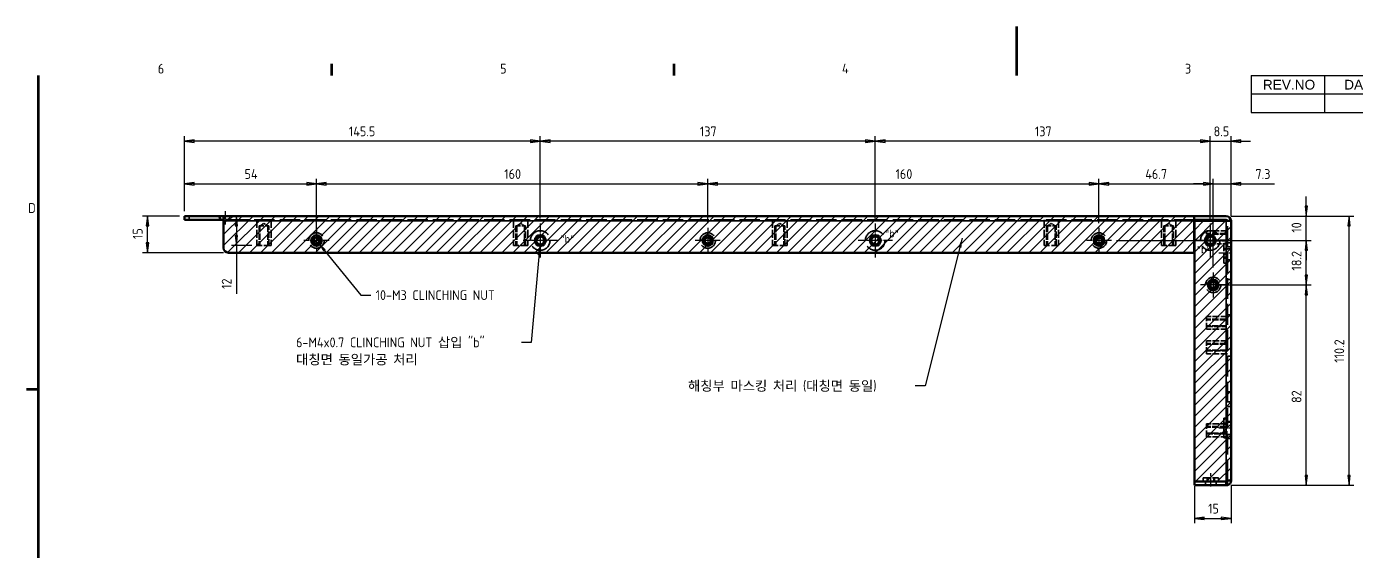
# Model space of a CAD drawing. Header units: millimetres. Extents: x 0 to 840, y 0 to 594.
# Drawn here: x 15 to 559, y 379 to 594 of the extents above; entities that cross this region are included whole.
import ezdxf

# ---------------------------------------------------------------- set-up
doc = ezdxf.new("R2010")
doc.units = ezdxf.units.MM
doc.header["$LTSCALE"] = 2
doc.linetypes.add('CHAIN', pattern=[0.3543, 0.2362, -0.0295, 0.0591, -0.0295])
doc.linetypes.add('DASHED', pattern=[0.2067, 0.1654, -0.0413])
doc.layers.get('0').update_dxf_attribs({"lineweight": 25})
for name, color, linetype, lineweight in [('가려진 것(ISO)', 5, 'DASHED', 35), ('가려진 좁은 것(ISO)', 5, 'DASHED', 25), ('가시적인 것(ISO)', 7, 'Continuous', 50), ('가시적인 좁은 것(ISO)', 1, 'Continuous', 35), ('경계(ISO)', 7, 'Continuous', 70), ('기호(ISO)', 7, 'Continuous', 25), ('스케치 형상(ISO)', 7, 'Continuous', 25), ('중심 표식(ISO)', 1, 'Continuous', 25), ('중심선(ISO)', 1, 'Continuous', 25), ('치수(ISO)', 7, 'Continuous', 25), ('해치(ISO)', 1, 'Continuous', 18)]:
    doc.layers.add(name, color=color, linetype=linetype, lineweight=lineweight)
doc.styles.add('ISO Proportional', font='arial.ttf')
doc.styles.add('ISO ProportionalPSTEK', font='isocp.shx')
doc.styles.add('주 문자 (JIS)', font='arial.ttf')
doc.dimstyles.new('PSTEK', dxfattribs={"dimscale": 2, "dimtxt": 2, "dimasz": 2, "dimexe": 1, "dimexo": 1, "dimgap": 1, "dimtad": 1, "dimrnd": 1e-08, "dimdsep": 46, "dimtxsty": 'ISO ProportionalPSTEK', "dimblk": 'Filled-1', "dimcen": 0.09, "dimdle": 10, "dimclrd": 3, "dimclre": 3, "dimclrt": 1, "dimadec": 1, "dimazin": 2, "dimtfac": 1, "dimtmove": 0, "dimatfit": 3, "dimfxl": 0, "dimtolj": 1, "dimlwd": -1, "dimlwe": -1, "dimarcsym": 0})
doc.dimstyles.new('PSTEK$7', dxfattribs={"dimscale": 2, "dimtxt": 2, "dimasz": 2, "dimexe": 1, "dimexo": 1, "dimgap": 1, "dimtad": 1, "dimrnd": 1e-08, "dimdsep": 46, "dimtxsty": 'ISO ProportionalPSTEK', "dimblk": 'Filled-1', "dimcen": 0.09, "dimdle": 10, "dimclrd": 3, "dimclre": 3, "dimclrt": 1, "dimadec": 1, "dimazin": 2, "dimtfac": 1, "dimtmove": 0, "dimatfit": 3, "dimfxl": 0, "dimtolj": 1, "dimlwd": -1, "dimlwe": -1, "dimarcsym": 0})
pattern_1 = [(45, (0, 0), (-2.245064, 2.245064), [])]

# ---------------------------------------------------------------- blocks, each defined once
blk = doc.blocks.new('경계 Default Border')
at = {"layer": '경계(ISO)'}
for p, q in [((70, 287), (70, 289.4)), ((140, 287), (140, 289.4)), ((10, 222.75), (7.6, 222.75))]:
    blk.add_line(p, q, dxfattribs=at)
at = {"layer": '경계(ISO)', "flags": 128}
for points in [[(210, 297), (210, 287)], [(10, 10), (10, 287)]]:
    blk.add_lwpolyline(points, dxfattribs=at)
at = {"layer": '경계(ISO)', "color": 1, "char_height": 2, "attachment_point": 7, "style": 'ISO ProportionalPSTEK'}
for s, insert in [('6', (34.43, 287.38)), ('5', (104.43, 287.38)), ('4', (174.32, 287.4)), ('3', (244.45, 287.38)), ('D', (7.92, 258.86))]:
    blk.add_mtext(s, dxfattribs=dict(at, insert=insert))
blk = doc.blocks.new('리비전 내역')
at = {"layer": '기호(ISO)'}
for p, q in [((258, 287), (410, 287)), ((258, 287), (258, 283.22)), ((273, 287), (273, 283.22)), ((288, 287), (288, 283.22)), ((365, 287), (365, 283.22)), ((380, 287), (380, 283.22)), ((395, 287), (395, 283.22)), ((410, 287), (410, 283.22)), ((258, 283.22), (410, 283.22)), ((258, 283.22), (258, 279.44)), ((273, 283.22), (273, 279.44)), ((288, 283.22), (288, 279.44)), ((365, 283.22), (365, 279.44)), ((380, 283.22), (380, 279.44)), ((395, 283.22), (395, 279.44)), ((410, 283.22), (410, 279.44)), ((258, 279.44), (410, 279.44))]:
    blk.add_line(p, q, dxfattribs=at)
at = {"layer": '기호(ISO)', "color": 7, "char_height": 2, "attachment_point": 7, "style": '주 문자 (JIS)'}
for s, insert in [('REV.NO', (260.37, 284.08)), ('DATE', (277, 284.11)), ('DESCRIPTION OF REVISION', (307.78, 284.08)), ('DRA.BY', (367.52, 284.11)), ('CH.BY', (383.38, 284.08)), ('APP.BY', (397.45, 284.11))]:
    blk.add_mtext(s, dxfattribs=dict(at, insert=insert))
blk = doc.blocks.new('Filled-1')
at = {"color": 0}
for p, q in [((0, 0), (-1, 0.125)), ((-1, 0.125), (-1, -0.125)), ((-1, 0), (0, 0)), ((-1, -0.125), (0, 0))]:
    blk.add_line(p, q, dxfattribs=at)
at = {"color": 0, "flags": 128}
blk.add_lwpolyline([(-1, -0.125), (0, 0)], dxfattribs=at)
at = {"color": 0}
blk.add_solid([(-1, -0.125), (0, 0), (-1, 0.125), (-1, -0.125)], dxfattribs=at)
blk = doc.blocks.new('*D26')
at = {"layer": 'Defpoints', "color": 0}
for p in [(133.74, 529.64), (79.74, 516.43), (133.74, 506.43)]:
    blk.add_point(p, dxfattribs=at)
at = {"layer": '치수(ISO)', "color": 3}
for p, q in [((79.74, 518.43), (79.74, 531.64)), ((83.74, 529.64), (129.74, 529.64)), ((133.74, 508.43), (133.74, 531.64))]:
    blk.add_line(p, q, dxfattribs=at)
at = {"layer": '치수(ISO)', "color": 3, "xscale": 4, "yscale": 4, "zscale": 4, "rotation": 180}
blk.add_blockref('Filled-1', (79.74, 529.64), dxfattribs=at)
at = {"layer": '치수(ISO)', "color": 3, "xscale": 4, "yscale": 4, "zscale": 4}
blk.add_blockref('Filled-1', (133.74, 529.64), dxfattribs=at)
at = {"layer": '치수(ISO)', "color": 1, "insert": (104.34, 535.64), "char_height": 4, "attachment_point": 1, "style": 'ISO ProportionalPSTEK'}
blk.add_mtext('\\A1;54', dxfattribs=at)
blk = doc.blocks.new('*D27')
at = {"layer": 'Defpoints', "color": 0}
for p in [(293.74, 529.64), (293.74, 511.58), (133.74, 506.43)]:
    blk.add_point(p, dxfattribs=at)
at = {"layer": '치수(ISO)', "color": 3}
for p, q in [((133.74, 508.43), (133.74, 531.64)), ((137.74, 529.64), (289.74, 529.64)), ((293.74, 513.58), (293.74, 531.64))]:
    blk.add_line(p, q, dxfattribs=at)
at = {"layer": '치수(ISO)', "color": 3, "xscale": 4, "yscale": 4, "zscale": 4, "rotation": 180}
blk.add_blockref('Filled-1', (133.74, 529.64), dxfattribs=at)
at = {"layer": '치수(ISO)', "color": 3, "xscale": 4, "yscale": 4, "zscale": 4}
blk.add_blockref('Filled-1', (293.74, 529.64), dxfattribs=at)
at = {"layer": '치수(ISO)', "color": 1, "insert": (210.54, 535.64), "char_height": 4, "attachment_point": 1, "style": 'ISO ProportionalPSTEK'}
blk.add_mtext('\\A1;160', dxfattribs=at)
blk = doc.blocks.new('*D28')
at = {"layer": 'Defpoints', "color": 0}
for p in [(453.74, 529.64), (293.74, 511.58), (453.74, 511.58)]:
    blk.add_point(p, dxfattribs=at)
at = {"layer": '치수(ISO)', "color": 3}
for p, q in [((293.74, 513.58), (293.74, 531.64)), ((297.74, 529.64), (449.74, 529.64)), ((453.74, 513.58), (453.74, 531.64))]:
    blk.add_line(p, q, dxfattribs=at)
at = {"layer": '치수(ISO)', "color": 3, "xscale": 4, "yscale": 4, "zscale": 4, "rotation": 180}
blk.add_blockref('Filled-1', (293.74, 529.64), dxfattribs=at)
at = {"layer": '치수(ISO)', "color": 3, "xscale": 4, "yscale": 4, "zscale": 4}
blk.add_blockref('Filled-1', (453.74, 529.64), dxfattribs=at)
at = {"layer": '치수(ISO)', "color": 1, "insert": (370.54, 535.64), "char_height": 4, "attachment_point": 1, "style": 'ISO ProportionalPSTEK'}
blk.add_mtext('\\A1;160', dxfattribs=at)
blk = doc.blocks.new('*D29')
at = {"layer": 'Defpoints', "color": 0}
for p in [(500.44, 529.64), (453.74, 511.58), (500.44, 493.38)]:
    blk.add_point(p, dxfattribs=at)
at = {"layer": '치수(ISO)', "color": 3}
for p, q in [((453.74, 513.58), (453.74, 531.64)), ((457.74, 529.64), (496.44, 529.64)), ((500.44, 495.38), (500.44, 531.64))]:
    blk.add_line(p, q, dxfattribs=at)
at = {"layer": '치수(ISO)', "color": 3, "xscale": 4, "yscale": 4, "zscale": 4, "rotation": 180}
blk.add_blockref('Filled-1', (453.74, 529.64), dxfattribs=at)
at = {"layer": '치수(ISO)', "color": 3, "xscale": 4, "yscale": 4, "zscale": 4}
blk.add_blockref('Filled-1', (500.44, 529.64), dxfattribs=at)
at = {"layer": '치수(ISO)', "color": 1, "insert": (472.69, 535.64), "char_height": 4, "attachment_point": 1, "style": 'ISO ProportionalPSTEK'}
blk.add_mtext('\\A1;46.7', dxfattribs=at)
blk = doc.blocks.new('*D30')
at = {"layer": 'Defpoints', "color": 0}
for p in [(507.74, 529.64), (507.74, 514.43), (500.44, 493.38)]:
    blk.add_point(p, dxfattribs=at)
at = {"layer": '치수(ISO)', "color": 3}
for p, q in [((496.44, 529.64), (492.44, 529.64)), ((500.44, 495.38), (500.44, 531.64)), ((500.44, 529.64), (507.74, 529.64)), ((507.74, 516.43), (507.74, 531.64)), ((511.74, 529.64), (525.51, 529.64))]:
    blk.add_line(p, q, dxfattribs=at)
at = {"layer": '치수(ISO)', "color": 3, "xscale": 4, "yscale": 4, "zscale": 4}
blk.add_blockref('Filled-1', (500.44, 529.64), dxfattribs=at)
at = {"layer": '치수(ISO)', "color": 3, "xscale": 4, "yscale": 4, "zscale": 4, "rotation": 180}
blk.add_blockref('Filled-1', (507.74, 529.64), dxfattribs=at)
at = {"layer": '치수(ISO)', "color": 1, "insert": (517.74, 535.64), "char_height": 4, "attachment_point": 1, "style": 'ISO ProportionalPSTEK'}
blk.add_mtext('\\A1;7.3', dxfattribs=at)
blk = doc.blocks.new('*D31')
at = {"layer": 'Defpoints', "color": 0}
for p in [(505.74, 516.43), (538.52, 516.43), (458.89, 506.43)]:
    blk.add_point(p, dxfattribs=at)
at = {"layer": '치수(ISO)', "color": 3}
for p, q in [((538.52, 520.43), (538.52, 524.43)), ((507.74, 516.43), (540.52, 516.43)), ((538.52, 506.43), (538.52, 516.43)), ((460.89, 506.43), (540.52, 506.43)), ((538.52, 502.43), (538.52, 498.43))]:
    blk.add_line(p, q, dxfattribs=at)
at = {"layer": '치수(ISO)', "color": 3, "xscale": 4, "yscale": 4, "zscale": 4}
for p, rotation in [((538.52, 516.43), 270), ((538.52, 506.43), 90)]:
    blk.add_blockref('Filled-1', p, dxfattribs=dict(at, rotation=rotation))
at = {"layer": '치수(ISO)', "color": 1, "insert": (532.52, 509.63), "char_height": 4, "attachment_point": 1, "rotation": 90, "style": 'ISO ProportionalPSTEK'}
blk.add_mtext('\\A1;10', dxfattribs=at)
blk = doc.blocks.new('*D32')
at = {"layer": 'Defpoints', "color": 0}
for p in [(458.89, 506.43), (538.52, 506.43), (500.44, 488.23)]:
    blk.add_point(p, dxfattribs=at)
at = {"layer": '치수(ISO)', "color": 3}
for p, q in [((460.89, 506.43), (540.52, 506.43)), ((538.52, 492.23), (538.52, 502.43)), ((502.44, 488.23), (540.52, 488.23))]:
    blk.add_line(p, q, dxfattribs=at)
at = {"layer": '치수(ISO)', "color": 3, "xscale": 4, "yscale": 4, "zscale": 4}
for p, rotation in [((538.52, 506.43), 90), ((538.52, 488.23), 270)]:
    blk.add_blockref('Filled-1', p, dxfattribs=dict(at, rotation=rotation))
at = {"layer": '치수(ISO)', "color": 1, "insert": (532.52, 494.13), "char_height": 4, "attachment_point": 1, "rotation": 90, "style": 'ISO ProportionalPSTEK'}
blk.add_mtext('\\A1;18.2', dxfattribs=at)
blk = doc.blocks.new('*D33')
at = {"layer": 'Defpoints', "color": 0}
for p in [(500.44, 488.23), (538.52, 488.23), (505.74, 406.23)]:
    blk.add_point(p, dxfattribs=at)
at = {"layer": '치수(ISO)', "color": 3}
for p, q in [((502.44, 488.23), (540.52, 488.23)), ((538.52, 410.23), (538.52, 484.23)), ((507.74, 406.23), (540.52, 406.23))]:
    blk.add_line(p, q, dxfattribs=at)
at = {"layer": '치수(ISO)', "color": 3, "xscale": 4, "yscale": 4, "zscale": 4}
for p, rotation in [((538.52, 488.23), 90), ((538.52, 406.23), 270)]:
    blk.add_blockref('Filled-1', p, dxfattribs=dict(at, rotation=rotation))
at = {"layer": '치수(ISO)', "color": 1, "insert": (532.52, 439.94), "char_height": 4, "attachment_point": 1, "rotation": 90, "style": 'ISO ProportionalPSTEK'}
blk.add_mtext('\\A1;82', dxfattribs=at)
blk = doc.blocks.new('*D34')
at = {"layer": 'Defpoints', "color": 0}
for p in [(507.74, 408.23), (492.74, 407.83), (507.74, 392.68)]:
    blk.add_point(p, dxfattribs=at)
at = {"layer": '치수(ISO)', "color": 3}
for p, q in [((492.74, 405.83), (492.74, 390.68)), ((507.74, 406.23), (507.74, 390.68)), ((496.74, 392.68), (503.74, 392.68))]:
    blk.add_line(p, q, dxfattribs=at)
at = {"layer": '치수(ISO)', "color": 3, "xscale": 4, "yscale": 4, "zscale": 4, "rotation": 180}
blk.add_blockref('Filled-1', (492.74, 392.68), dxfattribs=at)
at = {"layer": '치수(ISO)', "color": 3, "xscale": 4, "yscale": 4, "zscale": 4}
blk.add_blockref('Filled-1', (507.74, 392.68), dxfattribs=at)
at = {"layer": '치수(ISO)', "color": 1, "insert": (498.36, 398.68), "char_height": 4, "attachment_point": 1, "style": 'ISO ProportionalPSTEK'}
blk.add_mtext('\\A1;15', dxfattribs=at)
blk = doc.blocks.new('*D35')
at = {"layer": 'Defpoints', "color": 0}
for p in [(64.64, 516.43), (79.74, 516.43), (97.74, 501.43)]:
    blk.add_point(p, dxfattribs=at)
at = {"layer": '치수(ISO)', "color": 3}
for p, q in [((77.74, 516.43), (62.64, 516.43)), ((64.64, 505.43), (64.64, 512.43)), ((95.74, 501.43), (62.64, 501.43))]:
    blk.add_line(p, q, dxfattribs=at)
at = {"layer": '치수(ISO)', "color": 3, "xscale": 4, "yscale": 4, "zscale": 4}
for p, rotation in [((64.64, 516.43), 90), ((64.64, 501.43), 270)]:
    blk.add_blockref('Filled-1', p, dxfattribs=dict(at, rotation=rotation))
at = {"layer": '치수(ISO)', "color": 1, "insert": (58.64, 507.05), "char_height": 4, "attachment_point": 1, "rotation": 90, "style": 'ISO ProportionalPSTEK'}
blk.add_mtext('\\A1;15', dxfattribs=at)
blk = doc.blocks.new('*D54')
at = {"layer": 'Defpoints', "color": 0}
for p in [(95.74, 516.43), (101.01, 516.43), (109.29, 504.43)]:
    blk.add_point(p, dxfattribs=at)
at = {"layer": '치수(ISO)', "color": 3}
for p, q in [((101.01, 512.43), (101.01, 508.43)), ((107.29, 504.43), (99.01, 504.43)), ((101.01, 504.43), (101.01, 484.62))]:
    blk.add_line(p, q, dxfattribs=at)
at = {"layer": '치수(ISO)', "color": 3, "xscale": 4, "yscale": 4, "zscale": 4}
for p, rotation in [((101.01, 516.43), 90), ((101.01, 504.43), 270)]:
    blk.add_blockref('Filled-1', p, dxfattribs=dict(at, rotation=rotation))
at = {"layer": '치수(ISO)', "color": 1, "insert": (95.01, 486.62), "char_height": 4, "attachment_point": 1, "rotation": 90, "style": 'ISO ProportionalPSTEK'}
blk.add_mtext('\\A1;12', dxfattribs=at)
blk = doc.blocks.new('*D56')
at = {"layer": 'Defpoints', "color": 0}
for p in [(505.74, 516.43), (556.01, 516.43), (505.74, 406.23)]:
    blk.add_point(p, dxfattribs=at)
at = {"layer": '치수(ISO)', "color": 3}
for p, q in [((507.74, 516.43), (558.01, 516.43)), ((556.01, 410.23), (556.01, 512.43)), ((507.74, 406.23), (558.01, 406.23))]:
    blk.add_line(p, q, dxfattribs=at)
at = {"layer": '치수(ISO)', "color": 3, "xscale": 4, "yscale": 4, "zscale": 4}
for p, rotation in [((556.01, 516.43), 90), ((556.01, 406.23), 270)]:
    blk.add_blockref('Filled-1', p, dxfattribs=dict(at, rotation=rotation))
at = {"layer": '치수(ISO)', "color": 1, "insert": (550.01, 456.41), "char_height": 4, "attachment_point": 1, "rotation": 90, "style": 'ISO ProportionalPSTEK'}
blk.add_mtext('\\A1;110.2', dxfattribs=at)
blk = doc.blocks.new('*D57')
at = {"layer": 'Defpoints', "color": 0}
for p in [(507.74, 547.1), (499.24, 513.43), (507.74, 514.43)]:
    blk.add_point(p, dxfattribs=at)
at = {"layer": '치수(ISO)', "color": 3}
for p, q in [((495.24, 547.1), (491.24, 547.1)), ((499.24, 515.43), (499.24, 549.1)), ((499.24, 547.1), (507.74, 547.1)), ((507.74, 516.43), (507.74, 549.1)), ((511.74, 547.1), (515.74, 547.1))]:
    blk.add_line(p, q, dxfattribs=at)
at = {"layer": '치수(ISO)', "color": 3, "xscale": 4, "yscale": 4, "zscale": 4}
blk.add_blockref('Filled-1', (499.24, 547.1), dxfattribs=at)
at = {"layer": '치수(ISO)', "color": 3, "xscale": 4, "yscale": 4, "zscale": 4, "rotation": 180}
blk.add_blockref('Filled-1', (507.74, 547.1), dxfattribs=at)
at = {"layer": '치수(ISO)', "color": 1, "insert": (500.61, 553.1), "char_height": 4, "attachment_point": 1, "style": 'ISO ProportionalPSTEK'}
blk.add_mtext('\\A1;8.5', dxfattribs=at)
blk = doc.blocks.new('*D58')
at = {"layer": 'Defpoints', "color": 0}
for p in [(362.24, 547.1), (362.24, 513.43), (499.24, 513.43)]:
    blk.add_point(p, dxfattribs=at)
at = {"layer": '치수(ISO)', "color": 3}
for p, q in [((362.24, 515.43), (362.24, 549.1)), ((495.24, 547.1), (366.24, 547.1)), ((499.24, 515.43), (499.24, 549.1))]:
    blk.add_line(p, q, dxfattribs=at)
at = {"layer": '치수(ISO)', "color": 3, "xscale": 4, "yscale": 4, "zscale": 4, "rotation": 180}
blk.add_blockref('Filled-1', (362.24, 547.1), dxfattribs=at)
at = {"layer": '치수(ISO)', "color": 3, "xscale": 4, "yscale": 4, "zscale": 4}
blk.add_blockref('Filled-1', (499.24, 547.1), dxfattribs=at)
at = {"layer": '치수(ISO)', "color": 1, "insert": (427.54, 553.1), "char_height": 4, "attachment_point": 1, "style": 'ISO ProportionalPSTEK'}
blk.add_mtext('\\A1;137', dxfattribs=at)
blk = doc.blocks.new('*D59')
at = {"layer": 'Defpoints', "color": 0}
for p in [(225.24, 547.1), (225.24, 513.43), (362.24, 513.43)]:
    blk.add_point(p, dxfattribs=at)
at = {"layer": '치수(ISO)', "color": 3}
for p, q in [((225.24, 515.43), (225.24, 549.1)), ((358.24, 547.1), (229.24, 547.1)), ((362.24, 515.43), (362.24, 549.1))]:
    blk.add_line(p, q, dxfattribs=at)
at = {"layer": '치수(ISO)', "color": 3, "xscale": 4, "yscale": 4, "zscale": 4, "rotation": 180}
blk.add_blockref('Filled-1', (225.24, 547.1), dxfattribs=at)
at = {"layer": '치수(ISO)', "color": 3, "xscale": 4, "yscale": 4, "zscale": 4}
blk.add_blockref('Filled-1', (362.24, 547.1), dxfattribs=at)
at = {"layer": '치수(ISO)', "color": 1, "insert": (290.54, 553.1), "char_height": 4, "attachment_point": 1, "style": 'ISO ProportionalPSTEK'}
blk.add_mtext('\\A1;137', dxfattribs=at)
blk = doc.blocks.new('*D60')
at = {"layer": 'Defpoints', "color": 0}
for p in [(79.74, 547.1), (79.74, 516.43), (225.24, 513.43)]:
    blk.add_point(p, dxfattribs=at)
at = {"layer": '치수(ISO)', "color": 3}
for p, q in [((79.74, 518.43), (79.74, 549.1)), ((221.24, 547.1), (83.74, 547.1)), ((225.24, 515.43), (225.24, 549.1))]:
    blk.add_line(p, q, dxfattribs=at)
at = {"layer": '치수(ISO)', "color": 3, "xscale": 4, "yscale": 4, "zscale": 4, "rotation": 180}
blk.add_blockref('Filled-1', (79.74, 547.1), dxfattribs=at)
at = {"layer": '치수(ISO)', "color": 3, "xscale": 4, "yscale": 4, "zscale": 4}
blk.add_blockref('Filled-1', (225.24, 547.1), dxfattribs=at)
at = {"layer": '치수(ISO)', "color": 1, "insert": (147.01, 553.1), "char_height": 4, "attachment_point": 1, "style": 'ISO ProportionalPSTEK'}
blk.add_mtext('\\A1;145.5', dxfattribs=at)

msp = doc.modelspace()

# ---------------------------------------------------------------- hatches: boundary and pattern name
at = {"layer": '해치(ISO)'}
h = msp.add_hatch(dxfattribs=at)
h.set_pattern_fill('ANSI31', color=1, scale=25.4, style=0)
h.set_pattern_definition(pattern_1)
edge = h.paths.add_edge_path()
edge.add_line((95.742, 516.434), (95.742, 503.434))
edge.add_arc((97.742, 503.434), 2, 180, 270)
edge.add_line((97.742, 501.434), (492.642, 501.434))
edge.add_line((492.642, 501.434), (492.642, 516.434))
edge.add_line((492.642, 516.434), (95.742, 516.434))
h = msp.add_hatch(dxfattribs=at)
h.set_pattern_fill('ANSI31', color=1, scale=25.4, style=0)
h.set_pattern_definition(pattern_1)
h.paths.add_polyline_path([(507.742, 514.434), (492.742, 514.434), (492.742, 407.834), (505.742, 407.834), (505.742, 408.234), (507.742, 408.234)])

# ---------------------------------------------------------------- linework, layer by layer
at = {"layer": '가려진 것(ISO)', "ltscale": 1.952795}
for p, q in [((94.842, 514.984), (93.392, 516.434)), ((98.242, 514.984), (99.692, 516.434))]:
    msp.add_line(p, q, dxfattribs=at)
at = {"layer": '가려진 것(ISO)', "ltscale": 5.086114}
msp.add_line((98.242, 514.984), (94.842, 514.984), dxfattribs=at)
at = {"layer": '가려진 것(ISO)', "ltscale": 0.047517}
for p, q in [((94.842, 514.934), (94.842, 514.984)), ((98.242, 514.934), (98.242, 514.984))]:
    msp.add_line(p, q, dxfattribs=at)
at = {"layer": '가려진 것(ISO)', "ltscale": 25.26545}
msp.add_line((492.642, 514.934), (95.742, 514.934), dxfattribs=at)
at = {"layer": '가려진 것(ISO)', "ltscale": 9.999557}
for p, q in [((109.292, 514.934), (109.292, 504.434)), ((115.192, 514.934), (115.192, 504.434)), ((214.292, 514.934), (214.292, 504.434)), ((220.192, 514.934), (220.192, 504.434)), ((320.292, 514.934), (320.292, 504.434)), ((326.192, 514.934), (326.192, 504.434)), ((431.292, 514.934), (431.292, 504.434)), ((437.192, 514.934), (437.192, 504.434)), ((479.292, 514.934), (479.292, 504.434)), ((485.192, 514.934), (485.192, 504.434))]:
    msp.add_line(p, q, dxfattribs=at)
at = {"layer": '가려진 것(ISO)', "ltscale": 7.618686}
for p, q in [((110.242, 512.434), (110.242, 504.434)), ((110.621, 512.434), (110.621, 504.434)), ((113.863, 512.434), (113.863, 504.434)), ((114.242, 504.434), (114.242, 512.434)), ((215.242, 512.434), (215.242, 504.434)), ((215.621, 512.434), (215.621, 504.434)), ((218.863, 512.434), (218.863, 504.434)), ((219.242, 504.434), (219.242, 512.434)), ((321.242, 512.434), (321.242, 504.434)), ((321.621, 512.434), (321.621, 504.434)), ((324.863, 512.434), (324.863, 504.434)), ((325.242, 504.434), (325.242, 512.434)), ((432.242, 512.434), (432.242, 504.434)), ((432.621, 512.434), (432.621, 504.434)), ((435.863, 512.434), (435.863, 504.434)), ((436.242, 504.434), (436.242, 512.434)), ((480.242, 512.434), (480.242, 504.434)), ((480.621, 512.434), (480.621, 504.434)), ((483.863, 512.434), (483.863, 504.434)), ((484.242, 504.434), (484.242, 512.434)), ((505.742, 509.234), (497.742, 509.234)), ((505.742, 508.964), (497.742, 508.964)), ((505.742, 506.505), (497.742, 506.505)), ((497.742, 506.234), (505.742, 506.234)), ((505.742, 474.234), (497.742, 474.234)), ((505.742, 473.964), (497.742, 473.964)), ((505.742, 471.505), (497.742, 471.505)), ((497.742, 471.234), (505.742, 471.234)), ((505.742, 464.234), (497.742, 464.234)), ((505.742, 463.964), (497.742, 463.964)), ((505.742, 461.505), (497.742, 461.505)), ((497.742, 461.234), (505.742, 461.234)), ((505.742, 430.234), (497.742, 430.234)), ((505.742, 429.964), (497.742, 429.964)), ((505.742, 427.505), (497.742, 427.505)), ((497.742, 427.234), (505.742, 427.234))]:
    msp.add_line(p, q, dxfattribs=at)
at = {"layer": '가려진 것(ISO)', "ltscale": 5.983681}
for p, q in [((110.242, 512.434), (114.242, 512.434)), ((215.242, 512.434), (219.242, 512.434)), ((321.242, 512.434), (325.242, 512.434)), ((432.242, 512.434), (436.242, 512.434)), ((480.242, 512.434), (484.242, 512.434))]:
    msp.add_line(p, q, dxfattribs=at)
at = {"layer": '가려진 것(ISO)', "ltscale": 1.800898}
for p, q in [((112.242, 513.408), (110.621, 512.434)), ((112.242, 513.408), (113.863, 512.434)), ((217.242, 513.408), (215.621, 512.434)), ((217.242, 513.408), (218.863, 512.434)), ((323.242, 513.408), (321.621, 512.434)), ((323.242, 513.408), (324.863, 512.434)), ((434.242, 513.408), (432.621, 512.434)), ((434.242, 513.408), (435.863, 512.434)), ((482.242, 513.408), (480.621, 512.434)), ((482.242, 513.408), (483.863, 512.434))]:
    msp.add_line(p, q, dxfattribs=at)
at = {"layer": '가려진 것(ISO)', "ltscale": 25.689405}
msp.add_line((506.242, 408.234), (506.242, 514.434), dxfattribs=at)
at = {"layer": '가려진 것(ISO)', "ltscale": 4.624474}
msp.add_line((497.742, 507.049), (497.742, 510.384), dxfattribs=at)
at = {"layer": '가려진 것(ISO)', "ltscale": 8.09486}
for p, q in [((506.242, 510.384), (497.742, 510.384)), ((506.242, 475.384), (497.742, 475.384)), ((506.242, 470.084), (497.742, 470.084)), ((506.242, 465.384), (497.742, 465.384)), ((506.242, 460.084), (497.742, 460.084)), ((506.242, 431.384), (497.742, 431.384)), ((506.242, 426.084), (497.742, 426.084))]:
    msp.add_line(p, q, dxfattribs=at)
at = {"layer": '가려진 것(ISO)', "ltscale": 1.92661}
msp.add_line((497.742, 505.084), (497.742, 505.82), dxfattribs=at)
at = {"layer": '가려진 것(ISO)', "ltscale": 8.825976}
for p, q in [((115.192, 504.434), (109.292, 504.434)), ((220.192, 504.434), (214.292, 504.434)), ((326.192, 504.434), (320.292, 504.434)), ((437.192, 504.434), (431.292, 504.434)), ((485.192, 504.434), (479.292, 504.434))]:
    msp.add_line(p, q, dxfattribs=at)
at = {"layer": '가려진 것(ISO)', "ltscale": 0.573884}
msp.add_line((498.345, 505.084), (497.742, 505.084), dxfattribs=at)
at = {"layer": '가려진 것(ISO)', "ltscale": 5.8118}
msp.add_line((506.242, 505.084), (500.139, 505.084), dxfattribs=at)
at = {"layer": '가려진 것(ISO)', "ltscale": 11.967462}
for p, q in [((504.742, 497.184), (504.742, 505.184)), ((504.742, 425.684), (504.742, 433.684))]:
    msp.add_line(p, q, dxfattribs=at)
at = {"layer": '가려진 것(ISO)', "ltscale": 1.428422}
for p, q in [((506.242, 505.184), (504.742, 505.184)), ((506.242, 503.184), (504.742, 503.184)), ((506.242, 502.805), (504.742, 502.805)), ((507.742, 505.434), (506.242, 505.434)), ((506.242, 503.834), (507.742, 503.834)), ((507.742, 503.034), (506.242, 503.034)), ((506.242, 499.563), (504.742, 499.563)), ((504.742, 499.184), (506.242, 499.184)), ((506.242, 497.184), (504.742, 497.184)), ((506.242, 498.534), (507.742, 498.534)), ((507.742, 490.434), (506.242, 490.434)), ((507.742, 476.034), (506.242, 476.034)), ((507.742, 459.034), (506.242, 459.034)), ((506.242, 444.434), (507.742, 444.434)), ((507.742, 440.434), (506.242, 440.434)), ((507.742, 438.434), (506.242, 438.434)), ((506.242, 433.684), (504.742, 433.684)), ((506.242, 431.684), (504.742, 431.684)), ((506.242, 431.305), (504.742, 431.305)), ((506.242, 432.334), (507.742, 432.334)), ((507.742, 432.034), (506.242, 432.034)), ((506.242, 428.063), (504.742, 428.063)), ((504.742, 427.684), (506.242, 427.684)), ((506.242, 425.684), (504.742, 425.684)), ((506.242, 427.034), (507.742, 427.034)), ((507.742, 425.434), (506.242, 425.434)), ((497.942, 409.234), (497.942, 407.734)), ((498.212, 407.734), (498.212, 409.234)), ((500.671, 407.734), (500.671, 409.234)), ((500.942, 407.734), (500.942, 409.234)), ((497.292, 407.734), (497.292, 406.234)), ((501.592, 407.734), (501.592, 406.234))]:
    msp.add_line(p, q, dxfattribs=at)
at = {"layer": '가려진 것(ISO)', "ltscale": 7.92841}
for p, q in [((497.742, 470.084), (497.742, 475.384)), ((497.742, 460.084), (497.742, 465.384)), ((497.742, 426.084), (497.742, 431.384))]:
    msp.add_line(p, q, dxfattribs=at)
at = {"layer": '가려진 것(ISO)', "ltscale": 0.095135}
for p, q in [((507.742, 474.197), (507.842, 474.197)), ((507.742, 473.908), (507.842, 473.908)), ((507.742, 473.511), (507.842, 473.511)), ((507.742, 473.307), (507.842, 473.307)), ((507.742, 473.074), (507.842, 473.074)), ((507.742, 472.87), (507.842, 472.87)), ((507.742, 472.723), (507.842, 472.723)), ((507.742, 472.636), (507.842, 472.636)), ((507.742, 472.56), (507.842, 472.56)), ((507.742, 472.432), (507.842, 472.432)), ((507.742, 472.346), (507.842, 472.346)), ((507.742, 472.074), (507.842, 472.074)), ((507.742, 471.47), (507.842, 471.47)), ((507.742, 471.16), (507.842, 471.16)), ((507.742, 470.872), (507.842, 470.872)), ((507.742, 468.199), (507.842, 468.199)), ((507.742, 468.196), (507.842, 468.196)), ((507.742, 467.879), (507.842, 467.879)), ((507.742, 467.641), (507.842, 467.641)), ((507.742, 467.507), (507.842, 467.507)), ((507.742, 467.426), (507.842, 467.426)), ((507.742, 467.024), (507.842, 467.024)), ((507.742, 467.02), (507.842, 467.02)), ((507.742, 466.907), (507.842, 466.907)), ((507.742, 466.87), (507.842, 466.87)), ((507.742, 429.702), (507.842, 429.702)), ((507.742, 429.618), (507.842, 429.618)), ((507.742, 429.605), (507.842, 429.605)), ((507.742, 429.557), (507.842, 429.557)), ((507.742, 429.447), (507.842, 429.447)), ((507.742, 429.438), (507.842, 429.438)), ((507.742, 429.414), (507.842, 429.414)), ((507.742, 429.376), (507.842, 429.376)), ((507.742, 429.375), (507.842, 429.375)), ((507.742, 429.367), (507.842, 429.367)), ((507.742, 429.357), (507.842, 429.357)), ((507.742, 429.324), (507.842, 429.324)), ((507.742, 429.294), (507.842, 429.294)), ((507.742, 429.289), (507.842, 429.289)), ((507.742, 429.26), (507.842, 429.26)), ((507.742, 429.256), (507.842, 429.256)), ((507.742, 429.197), (507.842, 429.197)), ((507.742, 429.183), (507.842, 429.183)), ((507.742, 429.059), (507.842, 429.059)), ((507.742, 428.966), (507.842, 428.966)), ((507.742, 428.931), (507.842, 428.931)), ((507.742, 428.832), (507.842, 428.832)), ((507.742, 428.765), (507.842, 428.765)), ((507.742, 428.645), (507.842, 428.645)), ((507.742, 428.626), (507.842, 428.626)), ((507.742, 428.48), (507.842, 428.48)), ((507.742, 428.44), (507.842, 428.44)), ((507.742, 428.435), (507.842, 428.435)), ((507.742, 428.269), (507.842, 428.269)), ((507.742, 428.224), (507.842, 428.224)), ((507.742, 428.214), (507.842, 428.214)), ((507.742, 428.207), (507.842, 428.207)), ((507.742, 428.147), (507.842, 428.147)), ((507.742, 428.112), (507.842, 428.112)), ((507.742, 428.046), (507.842, 428.046)), ((507.742, 428.038), (507.842, 428.038)), ((507.742, 428.031), (507.842, 428.031)), ((507.742, 427.978), (507.842, 427.978)), ((507.742, 427.965), (507.842, 427.965)), ((507.742, 427.956), (507.842, 427.956)), ((507.742, 427.84), (507.842, 427.84)), ((507.742, 427.798), (507.842, 427.798)), ((507.742, 427.788), (507.842, 427.788)), ((507.742, 427.786), (507.842, 427.786)), ((507.742, 427.781), (507.842, 427.781)), ((507.742, 427.702), (507.842, 427.702)), ((507.742, 427.7), (507.842, 427.7)), ((507.742, 425.986), (507.842, 425.986)), ((507.742, 425.976), (507.842, 425.976)), ((507.742, 425.67), (507.842, 425.67)), ((507.742, 425.47), (507.842, 425.47)), ((507.742, 425.431), (507.842, 425.431)), ((507.742, 425.297), (507.842, 425.297)), ((507.742, 425.216), (507.842, 425.216)), ((507.742, 424.93), (507.842, 424.93)), ((507.742, 424.697), (507.842, 424.697)), ((507.742, 424.673), (507.842, 424.673))]:
    msp.add_line(p, q, dxfattribs=at)
at = {"layer": '가려진 것(ISO)', "ltscale": 9.424355}
msp.add_line((496.292, 409.234), (502.592, 409.234), dxfattribs=at)
at = {"layer": '가려진 것(ISO)', "ltscale": 1.333188}
for p, q in [((496.292, 407.834), (496.292, 409.234)), ((502.592, 407.834), (502.592, 409.234))]:
    msp.add_line(p, q, dxfattribs=at)
at = {"layer": '가려진 것(ISO)', "ltscale": 23.938116}
for centre in [(133.742, 506.434), (293.742, 506.434), (453.742, 506.434), (500.442, 488.234)]:
    msp.add_circle(centre, 3.15, dxfattribs=at)
at = {"layer": '가려진 것(ISO)', "ltscale": 30.397606}
for centre in [(225.242, 506.434), (362.242, 506.434), (499.242, 506.434)]:
    msp.add_circle(centre, 4, dxfattribs=at)
at = {"layer": '가려진 것(ISO)', "ltscale": 1.745169}
for centre in [(133.742, 506.434), (293.742, 506.434), (453.742, 506.434), (500.442, 488.234)]:
    msp.add_arc(centre, 1.5, 10, 80, dxfattribs=at)
at = {"layer": '가려진 좁은 것(ISO)', "ltscale": 0.095135}
for p, q in [((507.742, 468.045), (507.842, 468.045)), ((507.742, 468.042), (507.842, 468.042)), ((507.742, 467.813), (507.842, 467.813)), ((507.742, 467.811), (507.842, 467.811)), ((507.742, 467.81), (507.842, 467.81)), ((507.742, 467.782), (507.842, 467.782)), ((507.742, 467.534), (507.842, 467.534)), ((507.742, 467.495), (507.842, 467.495)), ((507.742, 467.178), (507.842, 467.178)), ((507.742, 467.165), (507.842, 467.165)), ((507.742, 466.948), (507.842, 466.948)), ((507.742, 466.666), (507.842, 466.666)), ((507.742, 429.482), (507.842, 429.482)), ((507.742, 429.478), (507.842, 429.478)), ((507.742, 429.476), (507.842, 429.476)), ((507.742, 429.224), (507.842, 429.224)), ((507.742, 429.096), (507.842, 429.096)), ((507.742, 429.089), (507.842, 429.089)), ((507.742, 429.067), (507.842, 429.067)), ((507.742, 428.979), (507.842, 428.979)), ((507.742, 428.859), (507.842, 428.859)), ((507.742, 428.846), (507.842, 428.846)), ((507.742, 428.704), (507.842, 428.704)), ((507.742, 428.702), (507.842, 428.702)), ((507.742, 428.334), (507.842, 428.334)), ((507.742, 428.312), (507.842, 428.312)), ((507.742, 428.268), (507.842, 428.268)), ((507.742, 428.245), (507.842, 428.245)), ((507.742, 428.192), (507.842, 428.192)), ((507.742, 428.161), (507.842, 428.161)), ((507.742, 428.141), (507.842, 428.141)), ((507.742, 428.107), (507.842, 428.107)), ((507.742, 428.086), (507.842, 428.086)), ((507.742, 427.932), (507.842, 427.932)), ((507.742, 427.924), (507.842, 427.924)), ((507.742, 427.924), (507.842, 427.924)), ((507.742, 425.603), (507.842, 425.603)), ((507.742, 425.601), (507.842, 425.601)), ((507.742, 425.6), (507.842, 425.6)), ((507.742, 425.572), (507.842, 425.572)), ((507.742, 425.285), (507.842, 425.285)), ((507.742, 424.968), (507.842, 424.968)), ((507.742, 424.955), (507.842, 424.955)), ((507.742, 424.738), (507.842, 424.738)), ((507.742, 424.456), (507.842, 424.456))]:
    msp.add_line(p, q, dxfattribs=at)
at = {"layer": '가시적인 것(ISO)'}
for p, q in [((79.742, 516.434), (81.742, 516.434)), ((79.742, 516.434), (79.742, 514.934)), ((81.742, 514.934), (79.742, 514.934)), ((81.742, 516.434), (94.242, 516.434)), ((94.242, 514.934), (81.742, 514.934)), ((94.242, 516.434), (95.742, 516.434)), ((94.242, 514.934), (94.242, 516.434)), ((95.742, 514.934), (94.242, 514.934)), ((95.742, 516.434), (492.642, 516.434)), ((95.742, 514.434), (95.742, 516.434)), ((95.742, 514.434), (95.742, 503.434)), ((492.642, 516.434), (505.742, 516.434)), ((492.642, 514.434), (492.642, 516.434)), ((505.742, 514.934), (492.642, 514.934)), ((492.642, 514.434), (492.642, 501.434)), ((492.742, 407.834), (492.742, 514.434)), ((492.742, 514.434), (505.742, 514.434)), ((507.742, 514.434), (505.742, 514.434)), ((507.742, 514.434), (507.742, 408.234)), ((497.742, 505.82), (497.742, 507.049)), ((492.642, 501.434), (97.742, 501.434)), ((500.139, 505.084), (498.345, 505.084)), ((507.742, 474.284), (507.842, 474.284)), ((507.842, 470.784), (507.842, 474.284)), ((507.742, 470.784), (507.842, 470.784)), ((507.742, 468.576), (507.842, 468.576)), ((507.742, 468.534), (507.842, 468.534)), ((507.842, 468.534), (507.842, 466.915)), ((507.742, 466.915), (507.842, 466.915)), ((507.742, 466.534), (507.842, 466.534)), ((507.742, 466.492), (507.842, 466.492)), ((507.842, 466.915), (507.842, 466.534)), ((507.742, 429.744), (507.842, 429.744)), ((507.742, 429.741), (507.842, 429.741)), ((507.742, 429.569), (507.842, 429.569)), ((507.742, 429.099), (507.842, 429.099)), ((507.742, 428.307), (507.842, 428.307)), ((507.742, 427.83), (507.842, 427.83)), ((507.742, 427.713), (507.842, 427.713)), ((507.742, 427.663), (507.842, 427.663)), ((507.742, 427.662), (507.842, 427.662)), ((507.742, 427.66), (507.842, 427.66)), ((507.742, 426.366), (507.842, 426.366)), ((507.742, 426.324), (507.842, 426.324)), ((507.742, 424.705), (507.842, 424.705)), ((507.742, 424.324), (507.842, 424.324)), ((507.842, 429.569), (507.842, 429.099)), ((507.842, 428.307), (507.842, 427.83)), ((507.842, 426.324), (507.842, 424.705)), ((507.842, 424.705), (507.842, 424.324)), ((505.742, 407.834), (505.742, 408.234)), ((507.742, 408.234), (505.742, 408.234)), ((505.742, 407.834), (492.742, 407.834)), ((492.742, 407.734), (505.742, 407.734)), ((492.742, 406.234), (492.742, 407.734)), ((505.742, 406.234), (492.742, 406.234)), ((496.292, 407.734), (496.292, 407.834)), ((502.592, 407.734), (502.592, 407.834)), ((505.742, 407.734), (505.742, 406.234))]:
    msp.add_line(p, q, dxfattribs=at)
for centre, radius in [((133.742, 506.434), 2.15), ((133.742, 506.434), 1.23), ((225.242, 506.434), 2.25), ((225.242, 506.434), 1.621), ((293.742, 506.434), 2.15), ((293.742, 506.434), 1.23), ((362.242, 506.434), 2.25), ((362.242, 506.434), 1.621), ((453.742, 506.434), 2.15), ((453.742, 506.434), 1.23), ((499.242, 506.434), 2.25), ((499.242, 506.434), 1.621), ((500.442, 488.234), 2.15), ((500.442, 488.234), 1.23)]:
    msp.add_circle(centre, radius, dxfattribs=at)
for centre, radius, start, end in [((505.742, 514.434), 2, 0, 90), ((505.742, 514.434), 0.5, 0, 90), ((97.742, 503.434), 2, 180, 270), ((505.742, 408.234), 0.5, 270, 0), ((505.742, 408.234), 2, 284.47751, 0), ((505.742, 408.234), 2, 270, 284.47751)]:
    msp.add_arc(centre, radius, start, end, dxfattribs=at)
for points, knots in [([(507.842, 468.576), (507.842, 468.574), (507.842, 468.571), (507.842, 468.551), (507.842, 468.543), (507.842, 468.534)], [-0.109080146, -0.109080146, -0.109080146, -0.109080146, -0.093248969, -0.093248969, -0.086827411, -0.086827411, -0.086827411, -0.086827411]), ([(507.842, 429.741), (507.842, 429.74), (507.842, 429.738), (507.842, 429.716), (507.842, 429.701), (507.842, 429.683)], [-0.037658865, -0.037658865, -0.037658865, -0.037658865, -0.018121392, -0.018121392, 0, 0, 0, 0]), ([(507.842, 429.683), (507.842, 429.668), (507.842, 429.649), (507.842, 429.625), (507.842, 429.598), (507.842, 429.569)], [-0.23556124, -0.23556124, -0.23556124, -0.23556124, -0.02045318, -0.02045318, 0, 0, 0, 0]), ([(507.842, 429.099), (507.842, 429.073), (507.842, 429.046), (507.842, 428.976), (507.842, 428.881), (507.842, 428.705)], [-0.086217294, -0.086217294, -0.086217294, -0.086217294, -0.052577832, -0.052577832, 0, 0, 0, 0]), ([(507.842, 428.705), (507.842, 428.637), (507.842, 428.567), (507.842, 428.428), (507.842, 428.375), (507.842, 428.323), (507.842, 428.315), (507.842, 428.307)], [-0.045268486, -0.045268486, -0.045268486, -0.045268486, -0.031450514, -0.031450514, -0.016887342, -0.016887342, -0.014160422, -0.014160422, -0.014160422, -0.014160422]), ([(507.842, 427.83), (507.842, 427.809), (507.842, 427.787), (507.842, 427.759), (507.842, 427.734), (507.842, 427.713)], [-0.055457164, -0.055457164, -0.055457164, -0.055457164, -0.020792819, -0.020792819, 0, 0, 0, 0]), ([(507.842, 427.713), (507.842, 427.698), (507.842, 427.686), (507.842, 427.672), (507.842, 427.667), (507.842, 427.663)], [-0.094719941, -0.094719941, -0.094719941, -0.094719941, -0.033303206, -0.033303206, 0, 0, 0, 0]), ([(507.842, 426.366), (507.842, 426.364), (507.842, 426.361), (507.842, 426.341), (507.842, 426.333), (507.842, 426.324)], [-0.109080146, -0.109080146, -0.109080146, -0.109080146, -0.093248969, -0.093248969, -0.086827411, -0.086827411, -0.086827411, -0.086827411])]:
    msp.add_open_spline(points, degree=3, knots=knots, dxfattribs=at)
for points in [[(507.842, 466.534), (507.842, 466.504), (507.842, 466.497), (507.842, 466.492)], [(507.842, 429.744), (507.842, 429.744), (507.842, 429.743), (507.842, 429.741)], [(507.842, 427.663), (507.842, 427.662), (507.842, 427.662), (507.842, 427.662)], [(507.842, 427.662), (507.842, 427.661), (507.842, 427.66), (507.842, 427.66)]]:
    msp.add_open_spline(points, degree=3, dxfattribs=at)
at = {"layer": '가시적인 좁은 것(ISO)'}
for p, q in [((81.742, 514.934), (81.742, 516.434)), ((492.642, 514.434), (95.742, 514.434)), ((505.742, 408.234), (505.742, 514.434)), ((507.742, 429.683), (507.842, 429.683)), ((507.742, 428.705), (507.842, 428.705)), ((506.242, 406.298), (506.242, 408.234))]:
    msp.add_line(p, q, dxfattribs=at)
for centre, radius, start, end in [((133.742, 506.434), 1.5, 100, 10), ((225.242, 506.434), 2, 170, 80), ((293.742, 506.434), 1.5, 100, 10), ((362.242, 506.434), 2, 170, 80), ((453.742, 506.434), 1.5, 100, 10), ((499.242, 506.434), 2, 170, 80), ((500.442, 488.234), 1.5, 100, 10)]:
    msp.add_arc(centre, radius, start, end, dxfattribs=at)
at = {"layer": '스케치 형상(ISO)'}
for p, q in [((492.742, 514.434), (492.742, 501.434)), ((492.642, 501.434), (492.742, 501.434)), ((492.742, 407.834), (492.742, 407.734))]:
    msp.add_line(p, q, dxfattribs=at)
at = {"layer": '중심 표식(ISO)', "linetype": 'CHAIN', "ltscale": 5.722618}
for p, q in [((133.742, 511.584), (133.742, 501.284)), ((293.742, 511.584), (293.742, 501.284)), ((453.742, 511.584), (453.742, 501.284)), ((138.892, 506.434), (128.592, 506.434)), ((298.892, 506.434), (288.592, 506.434)), ((458.892, 506.434), (448.592, 506.434)), ((500.442, 493.384), (500.442, 483.084)), ((505.592, 488.234), (495.292, 488.234))]:
    msp.add_line(p, q, dxfattribs=at)
at = {"layer": '중심 표식(ISO)', "linetype": 'CHAIN', "ltscale": 7.778352}
for p, q in [((225.242, 513.434), (225.242, 499.434)), ((362.242, 513.434), (362.242, 499.434)), ((499.242, 513.434), (499.242, 499.434)), ((232.242, 506.434), (218.242, 506.434)), ((369.242, 506.434), (355.242, 506.434)), ((506.242, 506.434), (492.242, 506.434))]:
    msp.add_line(p, q, dxfattribs=at)
at = {"layer": '중심선(ISO)', "linetype": 'CHAIN', "ltscale": 3.05572}
for p, q in [((96.542, 512.934), (96.542, 518.434)), ((508.242, 501.184), (502.742, 501.184)), ((508.242, 429.684), (502.742, 429.684)), ((499.442, 405.734), (499.442, 411.234))]:
    msp.add_line(p, q, dxfattribs=at)

# ---------------------------------------------------------------- block references
at = {"xscale": 2, "yscale": 2, "zscale": 2}
msp.add_blockref('경계 Default Border', (0, 0), dxfattribs=at)
at = {"layer": '기호(ISO)', "xscale": 2, "yscale": 2, "zscale": 2}
msp.add_blockref('리비전 내역', (0, 0), dxfattribs=at)

# ---------------------------------------------------------------- texts
at = {"layer": '기호(ISO)', "color": 7, "char_height": 3, "attachment_point": 5, "style": 'ISO Proportional'}
for insert in [(236.33, 507.002), (369.075, 509.219), (496.563, 502.703)]:
    msp.add_mtext('{\\fTahoma|b0|i0;\\H3.0000;"b"}', dxfattribs=dict(at, insert=insert))
at = {"layer": '기호(ISO)', "color": 1, "char_height": 4, "attachment_point": 1, "style": 'ISO ProportionalPSTEK'}
for s, insert, width, line_spacing_factor in [('{10-M3 CLINCHING NUT}', (157.927, 486.072), 56.57445, 0.35), ('{6-M4x0.7 CLINCHING NUT 삽입 "b"\\P대칭면 동일가공 처리 }', (125.388, 466.735), 90.15604, 1.05)]:
    msp.add_mtext(s, dxfattribs=dict(at, insert=insert, width=width, line_spacing_factor=line_spacing_factor))
at = {"layer": '기호(ISO)', "color": 1, "insert": (285.673, 448.943), "char_height": 4, "width": 90.93206, "attachment_point": 1, "style": 'ISO ProportionalPSTEK'}
msp.add_mtext('{\\fISOCP|b0|i0;\\H4.0000;해칭부 마스킹 처리 (대칭면 동일)}', dxfattribs=at)

# ---------------------------------------------------------------- dimensions: what is measured, and where the dimension line sits
at = {"layer": '치수(ISO)', "color": 3}
for base, p1, p2, angle, override, picture, middle in [((79.742, 547.099), (225.242, 513.434), (79.742, 516.434), 180, {"dimdec": 2, "dimtp": 0, "dimtm": 0, "dimtdec": 2, "dimtofl": 0, "dimatfit": 1}, '*D60', (152.492, 547.099)), ((225.242, 547.099), (362.242, 513.434), (225.242, 513.434), 180, {"dimdec": 2, "dimtp": 0, "dimtm": 0, "dimtdec": 2, "dimtofl": 0, "dimatfit": 1}, '*D59', (293.742, 547.099)), ((362.242, 547.099), (499.242, 513.434), (362.242, 513.434), 180, {"dimdec": 2, "dimtp": 0, "dimtm": 0, "dimtdec": 2, "dimtofl": 0, "dimatfit": 1}, '*D58', (430.742, 547.099)), ((507.742, 547.099), (499.242, 513.434), (507.742, 514.434), 180, {"dimdec": 2, "dimtp": 0, "dimtm": 0, "dimtdec": 2, "dimtofl": 1, "dimatfit": 1}, '*D57', (503.492, 547.099)), ((133.742, 529.642), (79.742, 516.434), (133.742, 506.434), 180, {"dimdec": 2, "dimblk2": 'Filled-1', "dimsah": 1, "dimtp": 0, "dimtm": 0, "dimtdec": 2, "dimtofl": 0, "dimatfit": 1}, '*D26', (106.742, 529.642)), ((293.742, 529.642), (133.742, 506.434), (293.742, 511.584), 180, {"dimdec": 2, "dimblk1": 'Filled-1', "dimblk2": 'Filled-1', "dimsah": 1, "dimtp": 0, "dimtm": 0, "dimtdec": 2, "dimtofl": 0, "dimatfit": 1}, '*D27', (213.742, 529.642)), ((453.742, 529.642), (293.742, 511.584), (453.742, 511.584), 180, {"dimdec": 2, "dimblk1": 'Filled-1', "dimblk2": 'Filled-1', "dimsah": 1, "dimtp": 0, "dimtm": 0, "dimtdec": 2, "dimtofl": 0, "dimatfit": 1}, '*D28', (373.742, 529.642)), ((500.442, 529.642), (453.742, 511.584), (500.442, 493.384), 180, {"dimdec": 2, "dimblk1": 'Filled-1', "dimblk2": 'Filled-1', "dimsah": 1, "dimtp": 0, "dimtm": 0, "dimtdec": 2, "dimtofl": 0, "dimatfit": 1}, '*D29', (477.092, 529.642)), ((507.742, 529.642), (500.442, 493.384), (507.742, 514.434), 180, {"dimdec": 2, "dimblk1": 'Filled-1', "dimsah": 1, "dimtp": 0, "dimtm": 0, "dimtdec": 2, "dimtofl": 1, "dimatfit": 1}, '*D30', (520.625, 529.642)), ((538.517, 516.434), (458.892, 506.434), (505.742, 516.434), 90, {"dimdec": 2, "dimblk1": 'Filled-1', "dimsah": 1, "dimtp": 0, "dimtm": 0, "dimtdec": 2, "dimtofl": 1, "dimatfit": 1}, '*D31', (538.517, 511.434)), ((64.644, 516.434), (97.742, 501.434), (79.742, 516.434), 90, {"dimdec": 2, "dimtp": 0, "dimtm": 0, "dimtdec": 2, "dimtofl": 0, "dimatfit": 1}, '*D35', (64.644, 508.934)), ((101.012, 516.434), (109.292, 504.434), (95.742, 516.434), 270, {"dimdec": 2, "dimse2": 1, "dimtp": 0, "dimtm": 0, "dimtdec": 2, "dimtofl": 0, "dimatfit": 2}, '*D54', (101.012, 488.537)), ((556.011, 516.434), (505.742, 406.234), (505.742, 516.434), 90, {"dimdec": 2, "dimtp": 0, "dimtm": 0, "dimtdec": 2, "dimtofl": 0, "dimatfit": 1}, '*D56', (556.011, 461.334)), ((538.517, 506.434), (500.442, 488.234), (458.892, 506.434), 90, {"dimdec": 2, "dimblk1": 'Filled-1', "dimblk2": 'Filled-1', "dimsah": 1, "dimtp": 0, "dimtm": 0, "dimtdec": 2, "dimtofl": 0, "dimatfit": 1}, '*D32', (538.517, 498.054)), ((538.517, 488.234), (505.742, 406.234), (500.442, 488.234), 90, {"dimdec": 2, "dimblk2": 'Filled-1', "dimsah": 1, "dimtp": 0, "dimtm": 0, "dimtdec": 2, "dimtofl": 0, "dimatfit": 1}, '*D33', (538.517, 442.264))]:
    dim = msp.add_linear_dim(base=base, p1=p1, p2=p2, angle=angle, dimstyle='PSTEK', override=override, dxfattribs=at)
    dim.commit()
    dim.dimension.update_dxf_attribs({"geometry": picture, "text_midpoint": middle, "dimtype": 160})
dim = msp.add_linear_dim(base=(507.742, 392.681), p1=(492.742, 407.834), p2=(507.742, 408.234), dimstyle='PSTEK', override={"dimdec": 2, "dimtp": 0, "dimtm": 0, "dimtdec": 2, "dimtofl": 0, "dimatfit": 1}, dxfattribs=at)
dim.commit()
dim.dimension.update_dxf_attribs({"geometry": '*D34', "text_midpoint": (500.242, 392.681), "dimtype": 160})

# ---------------------------------------------------------------- leaders
at = {"layer": '기호(ISO)', "color": 3, "annotation_type": 0, "has_hookline": 1}
for points, hookline_direction, text_width in [([(397.809, 507.418), (382.605, 446.943), (378.605, 446.943)], 1, 80.396), ([(134.498, 505.464), (151.927, 484.072), (155.927, 484.072)], 0, 49.2), ([(225.101, 504.439), (221.544, 464.735), (217.544, 464.735)], 1, 79.364)]:
    msp.add_leader(points, dimstyle='PSTEK$7', override={"dimtad": 0}, dxfattribs=dict(at, hookline_direction=hookline_direction, text_width=text_width))

doc.saveas('drawing.dxf')
